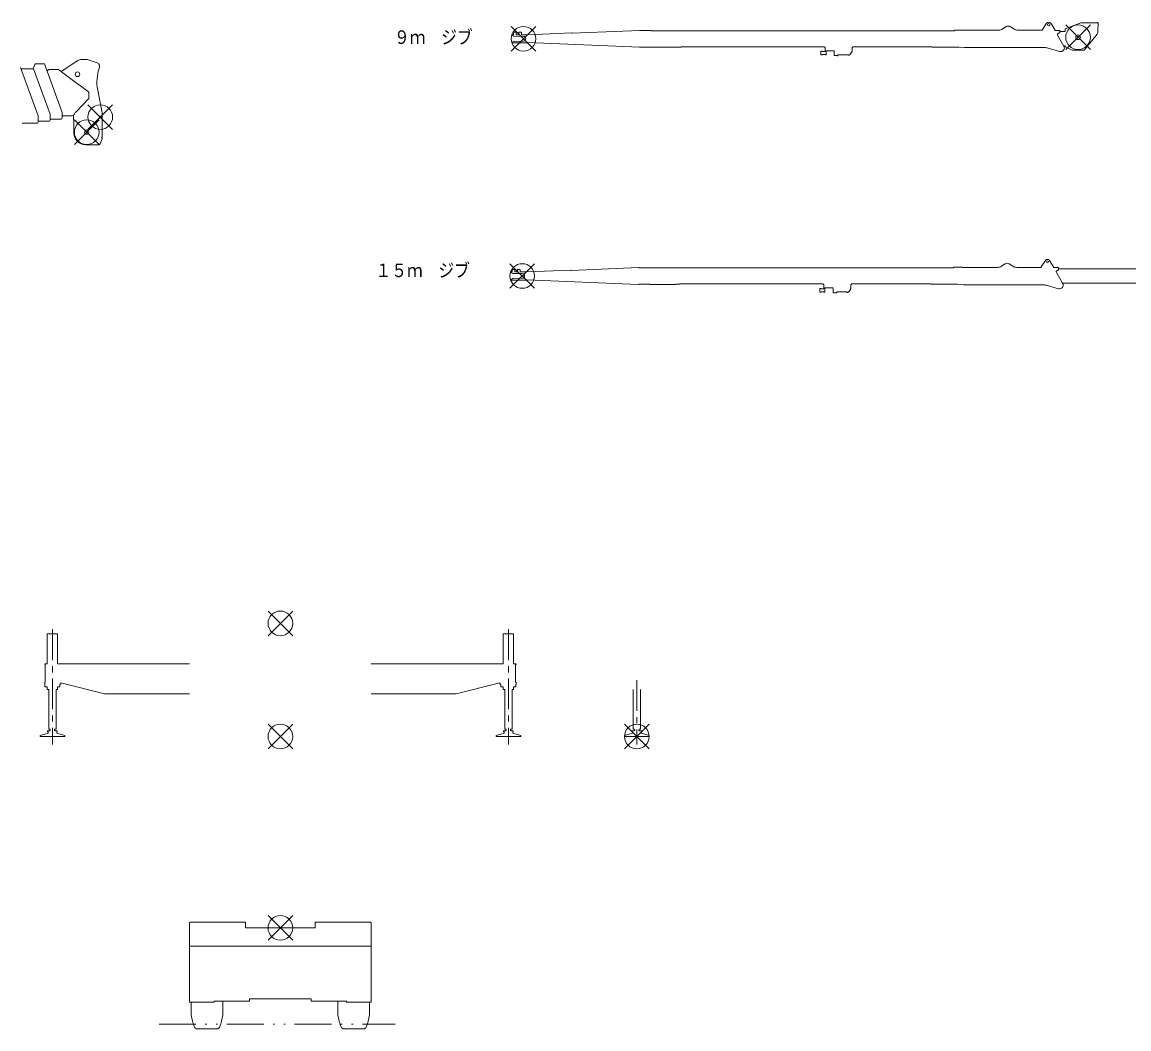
# Model space of a CAD drawing. Units: millimetres on the paper. Extents: x -420 to 420, y -297 to 297.
# Drawn here: x -281.1 to -101.4, y -153.3 to 10.1 of the extents above; entities that cross this region are included whole.
import ezdxf
from ezdxf.enums import TextEntityAlignment as Align

# ---------------------------------------------------------------- set-up
doc = ezdxf.new("R2010")
doc.units = ezdxf.units.MM
doc.linetypes.add('CHAIN1', pattern=[8, 5, -1, 1, -1])
doc.linetypes.add('DASHED_DOUBLE_DOTTED', pattern=[11, 6, -1.5, 0.25, -1.5, 0.25, -1.5])
doc.layers.add('0-0_0', color=7, linetype='Continuous', lineweight=18)
doc.styles.add('ＭＳ ゴシック', font='')
doc.styles.get('ＭＳ ゴシック').set_extended_font_data('MS Gothic')

msp = doc.modelspace()

# ---------------------------------------------------------------- linework, layer by layer
at = {"layer": '0-0_0', "color": 5}
for p, q in [((-201.693, 5.443), (-197.693, 9.443)), ((-201.693, 9.443), (-197.693, 5.443)), ((-111.689, 5.682), (-107.689, 9.682)), ((-111.689, 9.682), (-107.689, 5.682)), ((-270.371, -7.271), (-266.371, -3.271)), ((-270.371, -3.271), (-266.371, -7.271)), ((-272.571, -9.726), (-268.571, -5.726)), ((-272.571, -5.726), (-268.571, -9.726)), ((-201.889, -29.069), (-197.889, -33.069)), ((-201.889, -33.069), (-197.889, -29.069)), ((-241.143, -85.464), (-237.143, -89.464)), ((-241.143, -89.464), (-237.143, -85.464)), ((-241.143, -103.834), (-237.143, -107.834)), ((-241.143, -107.834), (-237.143, -103.834)), ((-183.298, -103.834), (-179.298, -107.834)), ((-183.298, -107.834), (-179.298, -103.834)), ((-241.143, -138.893), (-237.143, -134.893)), ((-241.143, -134.893), (-237.143, -138.893))]:
    msp.add_line(p, q, dxfattribs=at)
at = {"layer": '0-0_0'}
for p, q in [((-121.33, 9.407), (-121.937, 9.029)), ((-120.696, 9.407), (-120.088, 9.029)), ((-114.798, 9.962), (-115.463, 8.928)), ((-114.127, 9.96), (-113.463, 8.928)), ((-111.759, 9.057), (-109.227, 10.02)), ((-111.759, 9.057), (-111.759, 8.623)), ((-109.227, 10.02), (-106.47, 10.02)), ((-106.47, 10.02), (-106.468, 10.081)), ((-106.468, 10.081), (-106.408, 10.079)), ((-106.46, 8.58), (-106.408, 10.079)), ((-201.316, 8.098), (-201.463, 8.098)), ((-201.463, 8.016), (-201.463, 8.098)), ((-201.251, 7.889), (-201.433, 7.97)), ((-201.176, 7.872), (-199.68, 7.823)), ((-200.889, 8.518), (-200.889, 8.098)), ((-200.456, 8.098), (-200.889, 8.098)), ((-200.456, 8.518), (-200.456, 8.098)), ((-200.029, 8.518), (-200.456, 8.518)), ((-200.029, 8.518), (-200.029, 8.098)), ((-198.963, 8.098), (-200.029, 8.098)), ((-191.821, 8.389), (-198.963, 8.093)), ((-191.779, 8.351), (-191.821, 8.389)), ((-180.833, 8.803), (-191.779, 8.351)), ((-180.833, 8.843), (-180.833, 8.803)), ((-180.833, 8.843), (-180.788, 8.843)), ((-180.788, 8.843), (-180.788, 8.788)), ((-180.788, 8.788), (-178.993, 8.788)), ((-178.993, 8.788), (-178.993, 8.743)), ((-178.993, 8.743), (-129.733, 8.743)), ((-129.733, 8.863), (-128.233, 8.863)), ((-129.733, 8.863), (-129.733, 8.743)), ((-128.233, 8.863), (-128.233, 8.837)), ((-128.11, 8.848), (-128.233, 8.837)), ((-128.11, 8.848), (-122.571, 8.848)), ((-119.455, 8.848), (-115.463, 8.848)), ((-115.463, 8.928), (-115.463, 8.848)), ((-113.463, 8.928), (-113.463, 8.808)), ((-113.463, 8.808), (-112.663, 8.808)), ((-113.012, 8.026), (-111.992, 6.255)), ((-112.663, 8.458), (-112.939, 8.299)), ((-112.663, 8.808), (-112.663, 8.458)), ((-112.66, 8.623), (-111.759, 8.623)), ((-108.711, 5.601), (-106.607, 8.197)), ((-201.463, 6.871), (-201.463, 6.788)), ((-201.251, 6.997), (-201.433, 6.917)), ((-201.176, 7.015), (-199.68, 7.064)), ((-180.833, 6.083), (-198.963, 6.833)), ((-180.833, 6.083), (-180.833, 6.043)), ((-180.833, 6.043), (-180.788, 6.043)), ((-180.788, 6.098), (-178.993, 6.098)), ((-180.788, 6.098), (-180.788, 6.043)), ((-178.993, 6.098), (-178.993, 6.053)), ((-178.993, 6.053), (-174.843, 6.053)), ((-174.843, 6.105), (-174.093, 6.105)), ((-174.843, 6.105), (-174.843, 6.053)), ((-174.093, 6.143), (-174.093, 6.105)), ((-174.093, 6.143), (-150.843, 6.143)), ((-151.413, 5.428), (-151.163, 5.428)), ((-151.413, 4.828), (-151.413, 5.428)), ((-151.163, 5.378), (-151.163, 5.428)), ((-150.843, 6.083), (-150.843, 6.143)), ((-150.843, 6.083), (-150.743, 6.083)), ((-150.743, 5.378), (-150.743, 6.083)), ((-149.253, 4.708), (-149.253, 5.508)), ((-146.343, 6.083), (-146.243, 6.083)), ((-146.343, 5.358), (-146.343, 6.083)), ((-146.243, 6.143), (-133.343, 6.143)), ((-146.243, 6.083), (-146.243, 6.143)), ((-133.343, 6.143), (-133.343, 6.098)), ((-133.343, 6.098), (-129.044, 6.098)), ((-128.11, 6.018), (-129.044, 6.098)), ((-128.111, 6.018), (-115.22, 6.018)), ((-112.676, 5.381), (-114.679, 5.944)), ((-111.993, 6.271), (-111.759, 6.271)), ((-111.759, 6.271), (-111.759, 6.198)), ((-111.704, 6.11), (-110.649, 5.601)), ((-110.649, 5.601), (-108.711, 5.601)), ((-274.694, 2.112), (-272.003, 3.906)), ((-270.648, 4.074), (-271.448, 4.074)), ((-270.334, 4.024), (-268.883, 3.544)), ((-151.413, 4.828), (-151.163, 4.828)), ((-151.163, 5.378), (-150.743, 5.378)), ((-151.163, 4.828), (-151.163, 4.878)), ((-151.163, 4.878), (-150.743, 4.878)), ((-150.743, 4.828), (-150.743, 4.878)), ((-150.743, 4.828), (-150.583, 4.828)), ((-149.253, 4.708), (-148.803, 4.708)), ((-148.803, 4.698), (-148.803, 4.708)), ((-148.803, 4.698), (-148.693, 4.698)), ((-148.681, 4.768), (-148.693, 4.698)), ((-148.681, 4.768), (-148.673, 4.768)), ((-148.673, 4.768), (-148.623, 4.818)), ((-148.623, 4.848), (-147.003, 4.848)), ((-148.623, 4.818), (-148.623, 4.848)), ((-147.003, 4.818), (-147.003, 4.848)), ((-146.953, 4.768), (-147.003, 4.818)), ((-146.953, 4.768), (-146.813, 4.768)), ((-146.813, 4.768), (-146.813, 4.848)), ((-146.813, 4.848), (-146.703, 4.848)), ((-146.503, 5.148), (-146.703, 4.848)), ((-146.503, 5.198), (-146.343, 5.358)), ((-146.503, 5.148), (-146.503, 5.198)), ((-278.471, -5.088), (-281.341, 2.794)), ((-279.196, 2.545), (-281.25, 2.545)), ((-279.285, 2.545), (-278.981, 3.271)), ((-279.196, 2.545), (-276.521, -4.812)), ((-277.446, 3.394), (-278.797, 3.394)), ((-277.446, 3.394), (-274.571, -4.515)), ((-276.794, 2.416), (-277.028, 2.245)), ((-275.218, 2.454), (-276.676, 2.454)), ((-271.851, -0.016), (-275.098, 2.414)), ((-271.851, -0.02), (-271.851, -0.016)), ((-271.851, -0.02), (-271.841, -0.02)), ((-271.841, -0.02), (-271.823, -0.033)), ((-271.823, -0.033), (-271.811, -0.033)), ((-270.287, -1.2), (-271.811, -0.033)), ((-270.211, -1.376), (-270.211, -2.242)), ((-268.791, -0.888), (-268.089, -4.585)), ((-272.351, -4.47), (-270.211, -2.242)), ((-278.471, -5.088), (-278.471, -6.056)), ((-276.521, -4.812), (-276.521, -5.725)), ((-274.571, -4.515), (-274.571, -5.416)), ((-273.047, -5.076), (-274.571, -5.076)), ((-272.721, -4.955), (-272.721, -5.656)), ((-272.632, -4.855), (-272.391, -4.496)), ((-268.071, -8.388), (-268.071, -4.756)), ((-281.051, -6.256), (-278.671, -6.256)), ((-276.721, -5.925), (-278.471, -5.925)), ((-274.771, -5.616), (-276.521, -5.616)), ((-272.646, -5.656), (-272.721, -5.656)), ((-272.646, -5.656), (-272.646, -7.856)), ((-268.389, -9.616), (-268.08, -8.824)), ((-268.153, -8.635), (-268.085, -8.461)), ((-268.078, -8.664), (-268.153, -8.635)), ((-268.075, -8.665), (-268.08, -8.824)), ((-268.571, -9.751), (-270.751, -9.751)), ((-268.571, -9.706), (-268.571, -9.751)), ((-268.497, -9.735), (-268.571, -9.706)), ((-268.389, -9.616), (-268.493, -9.736)), ((-114.995, -28.55), (-115.66, -29.584)), ((-114.324, -28.552), (-113.66, -29.584)), ((-201.659, -30.496), (-201.659, -30.414)), ((-201.513, -30.414), (-201.659, -30.414)), ((-201.513, -29.994), (-201.513, -30.414)), ((-201.086, -29.994), (-201.513, -29.994)), ((-201.086, -29.994), (-201.086, -30.414)), ((-200.653, -30.414), (-201.086, -30.414)), ((-200.226, -29.994), (-200.226, -30.414)), ((-199.159, -30.414), (-200.226, -30.414)), ((-192.017, -30.123), (-199.159, -30.419)), ((-191.976, -30.162), (-192.017, -30.123)), ((-181.03, -29.709), (-191.976, -30.162)), ((-181.03, -29.669), (-180.985, -29.669)), ((-181.03, -29.669), (-181.03, -29.709)), ((-180.985, -29.669), (-180.985, -29.724)), ((-180.985, -29.724), (-179.189, -29.724)), ((-179.189, -29.724), (-179.189, -29.769)), ((-179.189, -29.769), (-129.93, -29.769)), ((-129.93, -29.649), (-129.93, -29.769)), ((-129.93, -29.649), (-128.43, -29.649)), ((-128.43, -29.649), (-128.43, -29.675)), ((-128.307, -29.664), (-128.43, -29.675)), ((-128.307, -29.664), (-122.768, -29.664)), ((-121.526, -29.105), (-122.134, -29.483)), ((-120.893, -29.105), (-120.285, -29.483)), ((-119.651, -29.664), (-115.66, -29.664)), ((-115.66, -29.584), (-115.66, -29.664)), ((-113.66, -29.584), (-113.66, -29.704)), ((-113.66, -29.704), (-112.86, -29.704)), ((-113.209, -30.486), (-112.189, -32.257)), ((-112.86, -30.054), (-113.136, -30.213)), ((-112.86, -29.704), (-112.86, -30.054)), ((-112.856, -29.889), (-51.956, -29.889)), ((-201.659, -31.641), (-201.659, -31.724)), ((-201.659, -31.724), (-199.159, -31.724)), ((-201.448, -30.623), (-201.63, -30.542)), ((-201.448, -31.515), (-201.63, -31.596)), ((-201.373, -30.64), (-199.877, -30.689)), ((-201.373, -31.498), (-199.877, -31.449)), ((-199.159, -31.724), (-199.159, -31.679)), ((-181.03, -32.429), (-199.159, -31.679)), ((-181.03, -32.429), (-181.03, -32.469)), ((-181.03, -32.469), (-180.985, -32.469)), ((-180.985, -32.414), (-180.985, -32.469)), ((-180.985, -32.414), (-179.189, -32.414)), ((-179.189, -32.414), (-179.189, -32.459)), ((-179.189, -32.459), (-175.039, -32.459)), ((-175.039, -32.407), (-175.039, -32.459)), ((-175.039, -32.407), (-174.289, -32.407)), ((-174.289, -32.369), (-151.039, -32.369)), ((-174.289, -32.369), (-174.289, -32.407)), ((-151.609, -33.684), (-151.359, -33.684)), ((-151.359, -33.134), (-151.359, -33.084)), ((-151.359, -33.134), (-150.939, -33.134)), ((-151.359, -33.634), (-150.939, -33.634)), ((-151.359, -33.684), (-151.359, -33.634)), ((-151.039, -32.429), (-151.039, -32.369)), ((-151.039, -32.429), (-150.939, -32.429)), ((-150.939, -33.134), (-150.939, -32.429)), ((-150.939, -33.684), (-150.939, -33.634)), ((-150.939, -33.684), (-150.779, -33.684)), ((-150.779, -33.004), (-149.449, -33.004)), ((-150.779, -33.684), (-150.779, -33.004)), ((-149.449, -33.804), (-149.449, -33.004)), ((-149.449, -33.804), (-148.999, -33.804)), ((-148.999, -33.814), (-148.999, -33.804)), ((-148.999, -33.814), (-148.889, -33.814)), ((-148.878, -33.744), (-148.889, -33.814)), ((-148.878, -33.744), (-148.869, -33.744)), ((-148.869, -33.744), (-148.819, -33.694)), ((-148.819, -33.694), (-148.819, -33.664)), ((-148.819, -33.664), (-147.199, -33.664)), ((-147.199, -33.694), (-147.199, -33.664)), ((-147.149, -33.744), (-147.199, -33.694)), ((-147.009, -33.664), (-146.899, -33.664)), ((-146.699, -33.364), (-146.899, -33.664)), ((-146.699, -33.314), (-146.539, -33.154)), ((-146.699, -33.364), (-146.699, -33.314)), ((-146.539, -33.154), (-146.539, -32.429)), ((-146.539, -32.429), (-146.439, -32.429)), ((-146.439, -32.429), (-146.439, -32.369)), ((-146.439, -32.369), (-133.54, -32.369)), ((-133.54, -32.369), (-133.54, -32.414)), ((-133.539, -32.414), (-129.24, -32.414)), ((-128.307, -32.494), (-129.24, -32.414)), ((-128.307, -32.494), (-115.417, -32.494)), ((-112.872, -33.131), (-114.876, -32.568)), ((-276.968, -89.164), (-275.318, -89.164)), ((-276.968, -94.044), (-276.968, -89.164)), ((-275.318, -94.044), (-275.318, -89.164)), ((-201.318, -89.164), (-202.968, -89.164)), ((-202.968, -94.044), (-202.968, -89.164)), ((-201.318, -94.044), (-201.318, -89.164)), ((-277.343, -97.334), (-277.343, -97.764)), ((-276.993, -97.764), (-277.343, -97.764)), ((-277.093, -97.764), (-277.273, -97.764)), ((-276.993, -98.224), (-276.993, -97.764)), ((-276.743, -98.224), (-276.993, -98.224)), ((-276.743, -98.224), (-276.743, -104.629)), ((-275.543, -98.224), (-275.543, -104.629)), ((-274.943, -97.764), (-275.293, -97.764)), ((-275.193, -97.764), (-275.013, -97.764)), ((-274.943, -97.764), (-274.943, -97.334)), ((-203.343, -97.764), (-203.343, -97.334)), ((-203.343, -97.764), (-202.993, -97.764)), ((-203.093, -97.764), (-203.273, -97.764)), ((-202.743, -98.224), (-202.743, -104.629)), ((-201.543, -98.224), (-201.543, -104.629)), ((-201.543, -98.224), (-201.293, -98.224)), ((-201.293, -97.764), (-200.943, -97.764)), ((-201.293, -98.224), (-201.293, -97.764)), ((-201.193, -97.764), (-201.013, -97.764)), ((-200.943, -97.334), (-200.943, -97.764)), ((-181.898, -98.224), (-181.898, -104.629)), ((-180.698, -98.224), (-180.698, -104.629)), ((-276.843, -105.276), (-278.143, -105.684)), ((-278.143, -105.684), (-278.143, -105.834)), ((-274.143, -105.834), (-278.143, -105.834)), ((-276.943, -104.914), (-276.943, -105.074)), ((-276.563, -104.914), (-276.943, -104.914)), ((-276.843, -105.074), (-276.943, -105.074)), ((-276.843, -105.074), (-276.843, -105.276)), ((-276.583, -104.629), (-276.743, -104.629)), ((-276.483, -104.729), (-276.483, -104.779)), ((-275.803, -104.77), (-275.803, -104.729)), ((-275.343, -104.914), (-275.722, -104.914)), ((-275.543, -104.629), (-275.703, -104.629)), ((-275.443, -105.276), (-275.443, -105.074)), ((-275.443, -105.074), (-275.343, -105.074)), ((-274.143, -105.684), (-275.443, -105.276)), ((-275.343, -105.074), (-275.343, -104.914)), ((-274.143, -105.834), (-274.143, -105.684)), ((-204.143, -105.684), (-202.843, -105.276)), ((-204.143, -105.834), (-204.143, -105.684)), ((-204.143, -105.834), (-200.143, -105.834)), ((-202.943, -105.074), (-202.943, -104.914)), ((-202.943, -104.914), (-202.564, -104.914)), ((-202.843, -105.074), (-202.943, -105.074)), ((-202.843, -105.276), (-202.843, -105.074)), ((-202.743, -104.629), (-202.583, -104.629)), ((-202.483, -104.77), (-202.483, -104.729)), ((-201.803, -104.729), (-201.803, -104.779)), ((-201.723, -104.914), (-201.343, -104.914)), ((-201.703, -104.629), (-201.543, -104.629)), ((-201.443, -105.074), (-201.443, -105.276)), ((-201.443, -105.074), (-201.343, -105.074)), ((-201.443, -105.276), (-200.143, -105.684)), ((-201.343, -104.914), (-201.343, -105.074)), ((-200.143, -105.684), (-200.143, -105.834)), ((-183.298, -105.834), (-183.298, -105.684)), ((-183.298, -105.834), (-179.298, -105.834)), ((-182.098, -105.074), (-182.098, -104.914)), ((-182.098, -104.914), (-181.718, -104.914)), ((-181.998, -105.074), (-182.098, -105.074)), ((-181.898, -104.629), (-181.738, -104.629)), ((-181.638, -104.77), (-181.638, -104.729)), ((-180.958, -104.729), (-180.958, -104.779)), ((-180.877, -104.914), (-180.498, -104.914)), ((-180.858, -104.629), (-180.698, -104.629)), ((-180.598, -105.074), (-180.598, -105.276)), ((-180.598, -105.074), (-180.498, -105.074)), ((-180.598, -105.276), (-179.298, -105.684)), ((-180.498, -104.914), (-180.498, -105.074)), ((-179.298, -105.684), (-179.298, -105.834)), ((-253.893, -136.193), (-253.893, -139.843)), ((-244.783, -135.963), (-253.662, -135.963)), ((-244.783, -135.963), (-244.783, -136.893)), ((-233.503, -135.963), (-233.503, -136.893)), ((-233.503, -135.963), (-224.622, -135.963)), ((-224.393, -136.192), (-224.393, -139.843)), ((-244.783, -136.893), (-233.503, -136.893)), ((-224.393, -139.843), (-253.893, -139.843)), ((-253.893, -148.963), (-253.893, -139.843)), ((-224.393, -139.843), (-224.393, -148.963)), ((-249.893, -148.963), (-253.893, -148.963)), ((-253.608, -148.963), (-253.608, -151.038)), ((-249.893, -148.963), (-249.893, -148.793)), ((-248.478, -148.793), (-248.478, -151.038)), ((-244.143, -148.433), (-234.143, -148.433)), ((-234.143, -148.433), (-234.143, -148.793)), ((-234.143, -148.793), (-228.393, -148.793)), ((-229.808, -148.793), (-229.808, -151.038)), ((-228.393, -148.963), (-228.393, -148.793)), ((-228.393, -148.963), (-224.393, -148.963)), ((-224.678, -149.047), (-224.678, -151.038)), ((-249.461, -153.293), (-252.625, -153.293)), ((-225.661, -153.293), (-228.825, -153.293))]:
    msp.add_line(p, q, dxfattribs=at)
at = {"layer": '0-0_0', "linetype": 'DASHED_DOUBLE_DOTTED'}
for p, q in [((-149.248, 5.353), (-149.253, 5.358)), ((-149.248, 4.903), (-149.253, 4.898)), ((-149.444, -33.159), (-149.449, -33.154)), ((-149.444, -33.609), (-149.449, -33.614)), ((-258.839, -152.533), (-220.505, -152.533))]:
    msp.add_line(p, q, dxfattribs=at)
at = {"layer": '0-0_0', "linetype": 'CHAIN1'}
for p, q in [((-276.143, -88.413), (-276.143, -107.112)), ((-202.143, -88.413), (-202.143, -107.112)), ((-181.298, -96.666), (-181.298, -107.112))]:
    msp.add_line(p, q, dxfattribs=at)
at = {"layer": '0-0_0', "color": 2}
for p, q in [((-277.393, -94.044), (-277.393, -94.164)), ((-276.968, -94.044), (-277.393, -94.044)), ((-277.313, -94.164), (-277.393, -94.164)), ((-277.313, -94.164), (-277.313, -96.994)), ((-253.893, -94.044), (-275.318, -94.044)), ((-224.393, -94.044), (-202.968, -94.044)), ((-201.318, -94.044), (-200.893, -94.044)), ((-200.973, -94.164), (-200.973, -96.994)), ((-200.973, -94.164), (-200.893, -94.164)), ((-200.893, -94.044), (-200.893, -94.164)), ((-277.393, -96.994), (-277.393, -97.334)), ((-277.313, -96.994), (-277.393, -96.994)), ((-277.343, -97.334), (-277.393, -97.334)), ((-274.773, -97.334), (-274.943, -97.334)), ((-274.773, -97.097), (-274.773, -97.334)), ((-267.679, -98.884), (-274.773, -97.097)), ((-210.607, -98.884), (-203.513, -97.097)), ((-203.513, -97.097), (-203.513, -97.334)), ((-203.513, -97.334), (-203.343, -97.334)), ((-200.973, -96.994), (-200.893, -96.994)), ((-200.943, -97.334), (-200.893, -97.334)), ((-200.893, -96.994), (-200.893, -97.334)), ((-253.893, -98.884), (-267.679, -98.884)), ((-224.393, -98.884), (-210.607, -98.884))]:
    msp.add_line(p, q, dxfattribs=at)
at = {"layer": '0-0_0'}
for points in [[(-200.889, 8.518), (-201.316, 8.518), (-201.316, 8.098)], [(-201.463, 6.788), (-198.963, 6.788), (-198.963, 6.833)], [(-150.583, 4.828), (-150.583, 5.508), (-149.253, 5.508)], [(-200.226, -29.994), (-200.653, -29.994), (-200.653, -30.414)], [(-112.19, -32.241), (-51.956, -32.241), (-51.956, -32.314)], [(-151.609, -33.684), (-151.609, -33.084), (-151.359, -33.084)], [(-147.149, -33.744), (-147.009, -33.744), (-147.009, -33.664)], [(-275.293, -97.764), (-275.293, -98.224), (-275.543, -98.224)], [(-202.993, -97.764), (-202.993, -98.224), (-202.743, -98.224)], [(-183.298, -105.684), (-181.998, -105.276), (-181.998, -105.074)], [(-244.143, -148.433), (-244.143, -148.793), (-249.893, -148.793)]]:
    msp.add_lwpolyline(points, dxfattribs=at)
at = {"layer": '0-0_0', "color": 5}
for centre in [(-199.693, 7.443), (-109.689, 7.682), (-268.371, -5.271), (-270.571, -7.726), (-199.889, -31.069), (-239.143, -87.464), (-239.143, -105.834), (-181.298, -105.834), (-239.143, -136.893)]:
    msp.add_circle(centre, 2, dxfattribs=at)
at = {"layer": '0-0_0'}
for centre, radius in [((-114.463, 9.743), 0.175), ((-109.689, 7.682), 0.375), ((-272.071, 1.674), 0.375), ((-268.371, -5.271), 0.152), ((-270.571, -7.726), 0.335), ((-114.66, -28.769), 0.175)]:
    msp.add_circle(centre, radius, dxfattribs=at)
for centre, radius, start, end in [((-122.571, 10.048), 1.2, 270.00002, 301.8823), ((-121.013, 8.898), 0.6, 57.43189, 122.56802), ((-119.455, 10.048), 1.2, 238.12096, 270.00056), ((-114.463, 9.743), 0.4, 32.77232, 146.82065), ((-201.413, 8.016), 0.05, 180.00001, 246.03777), ((-201.17, 8.072), 0.2, 246.03777, 268.24073), ((-199.693, 7.443), 0.38, 271.87633, 88.12366), ((-112.839, 8.126), 0.2, 119.95151, 209.95269), ((-107.12, 8.612), 0.66, 320.96458, 357.99976), ((-201.413, 6.871), 0.05, 113.96224, 180.00001), ((-201.17, 6.815), 0.2, 91.75876, 113.96224), ((-115.22, 4.018), 2, 74.29973, 89.99982), ((-112.513, 5.958), 0.6, 254.77361, 29.66735), ((-111.661, 6.198), 0.098, 179.99983, 244.25213), ((-271.448, 3.074), 1, 90, 123.70052), ((-270.648, 3.074), 1, 71.70429, 90), ((-278.797, 3.194), 0.2, 89.99925, 157.33561), ((-276.676, 2.254), 0.2, 90, 126.09828), ((-275.218, 2.254), 0.2, 53.19453, 90), ((-261.914, 0.418), 7, 160.34815, 190.75371), ((-269.071, 2.974), 0.6, 340.34815, 71.70429), ((-270.408, -1.357), 0.198, 49.30973, 52.56019), ((-270.408, -1.357), 0.198, 46.06825, 49.3187), ((-270.408, -1.357), 0.198, 42.81955, 46.07), ((-270.408, -1.357), 0.198, 39.5636, 42.81405), ((-270.407, -1.357), 0.198, 36.30044, 39.55089), ((-270.407, -1.357), 0.197, 33.03021, 36.28067), ((-270.407, -1.356), 0.197, 29.75315, 33.00361), ((-270.407, -1.356), 0.197, 26.46959, 29.72004), ((-270.407, -1.356), 0.197, 23.17993, 26.43038), ((-270.407, -1.356), 0.197, 19.88468, 23.13513), ((-270.407, -1.356), 0.197, 16.5844, 19.83486), ((-270.407, -1.355), 0.196, 13.27976, 16.53021), ((-270.407, -1.355), 0.196, 9.97144, 13.2219), ((-270.407, -1.355), 0.196, 6.66022, 9.91068), ((-270.407, -1.355), 0.196, 3.34689, 6.59735), ((-270.407, -1.355), 0.196, 0.03229, 3.28274), ((-273.047, -4.576), 0.5, 270, 326.04134), ((-269.071, -4.771), 1, 359.99943, 10.75376), ((-278.671, -6.056), 0.2, 270, 0.00001), ((-276.721, -5.725), 0.2, 269.9994, 0.00086), ((-274.771, -5.416), 0.2, 269.99905, 359.99953), ((-270.751, -7.856), 1.895, 180, 270), ((-268.271, -8.388), 0.2, 338.66338, 359.99958), ((-114.66, -28.769), 0.4, 32.77232, 146.82065), ((-201.609, -30.496), 0.05, 180.00001, 246.03777), ((-122.768, -28.464), 1.2, 270.00002, 301.8823), ((-121.209, -29.614), 0.6, 57.43189, 122.56802), ((-119.651, -28.464), 1.2, 238.12096, 270.00056), ((-113.036, -30.386), 0.2, 119.95151, 209.95269), ((-201.609, -31.641), 0.05, 113.96224, 180.00001), ((-201.367, -30.44), 0.2, 246.03777, 268.24073), ((-201.367, -31.697), 0.2, 91.75876, 113.96224), ((-199.889, -31.069), 0.38, 271.87633, 88.12366), ((-112.71, -32.554), 0.6, 254.77361, 29.66735), ((-115.417, -34.494), 2, 74.29973, 89.99982), ((-276.583, -104.729), 0.1, 0.00004, 90.00002), ((-276.143, -105.074), 0.45, 139.07348, 159.17283), ((-276.508, -104.77), 0.025, 320.21231, 359.99991), ((-275.703, -104.729), 0.1, 90.00002, 180), ((-275.778, -104.77), 0.025, 180.00007, 219.78768), ((-275.778, -104.77), 0.025, 180.00002, 219.78767), ((-276.143, -105.074), 0.45, 20.82717, 40.92653), ((-202.583, -104.729), 0.1, 0, 89.99998), ((-202.143, -105.074), 0.45, 139.07347, 159.17283), ((-202.508, -104.77), 0.025, 320.21232, 359.99993), ((-202.508, -104.77), 0.025, 320.21233, 359.99998), ((-201.703, -104.729), 0.1, 89.99998, 179.99996), ((-201.778, -104.77), 0.025, 180.00009, 219.78769), ((-202.143, -105.074), 0.45, 20.82717, 40.92652), ((-181.738, -104.729), 0.1, 0, 89.99998), ((-181.298, -105.074), 0.45, 139.07347, 159.17283), ((-181.663, -104.77), 0.025, 320.21232, 359.99993), ((-181.663, -104.77), 0.025, 320.21233, 359.99998), ((-180.858, -104.729), 0.1, 89.99998, 179.99996), ((-180.933, -104.77), 0.025, 180.00009, 219.78769), ((-181.298, -105.074), 0.45, 20.82717, 40.92652), ((-253.663, -136.193), 0.23, 90, 180.00001), ((-224.623, -136.193), 0.23, 0, 90.11297), ((-243.737, -149.439), 10, 189.20109, 200.67415), ((-258.349, -149.439), 10, 339.32585, 350.79891), ((-219.937, -149.439), 10, 189.20109, 200.67415), ((-234.549, -149.439), 10, 339.32585, 350.79891), ((-252.625, -152.793), 0.5, 200.67415, 270), ((-249.461, -152.793), 0.5, 270, 339.32585), ((-228.825, -152.793), 0.5, 200.67415, 270), ((-225.661, -152.793), 0.5, 270, 339.32585)]:
    msp.add_arc(centre, radius, start, end, dxfattribs=at)

# ---------------------------------------------------------------- texts
at = {"layer": '0-0_0', "style": 'ＭＳ ゴシック', "width": 0.85}
for s, p in [('９ｍ\u3000ジブ', (-220.693, 5.943)), ('１５ｍ\u3000ジブ', (-223.693, -31.914))]:
    msp.add_text(s, height=2.199, dxfattribs=at).set_placement(p, align=Align.BOTTOM_LEFT)

doc.saveas('drawing.dxf')
